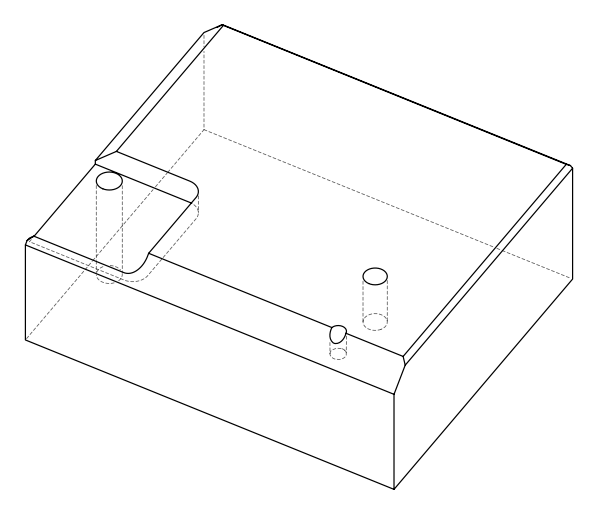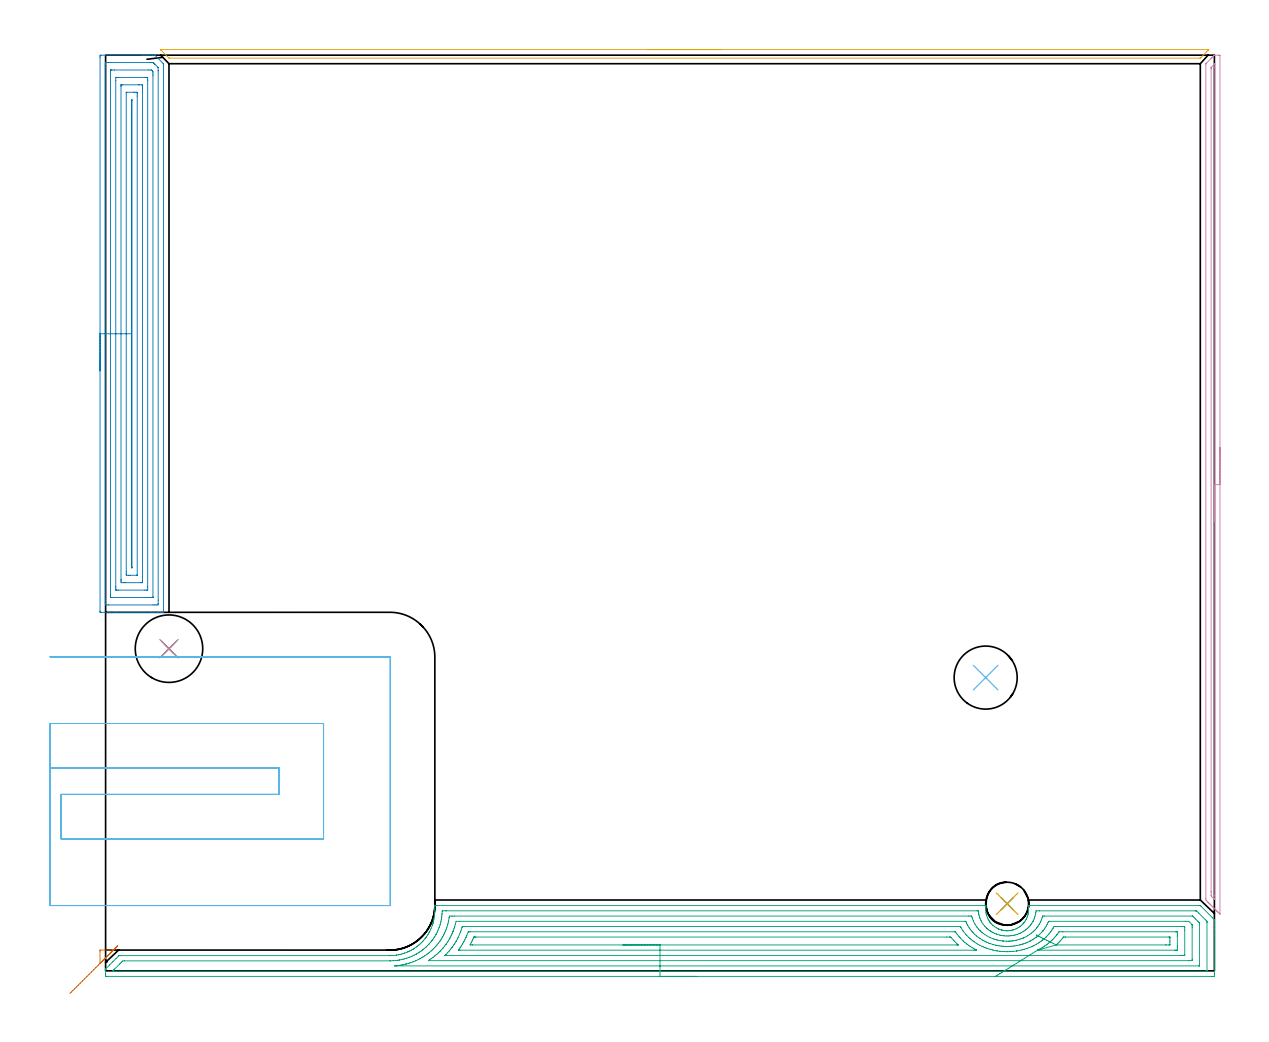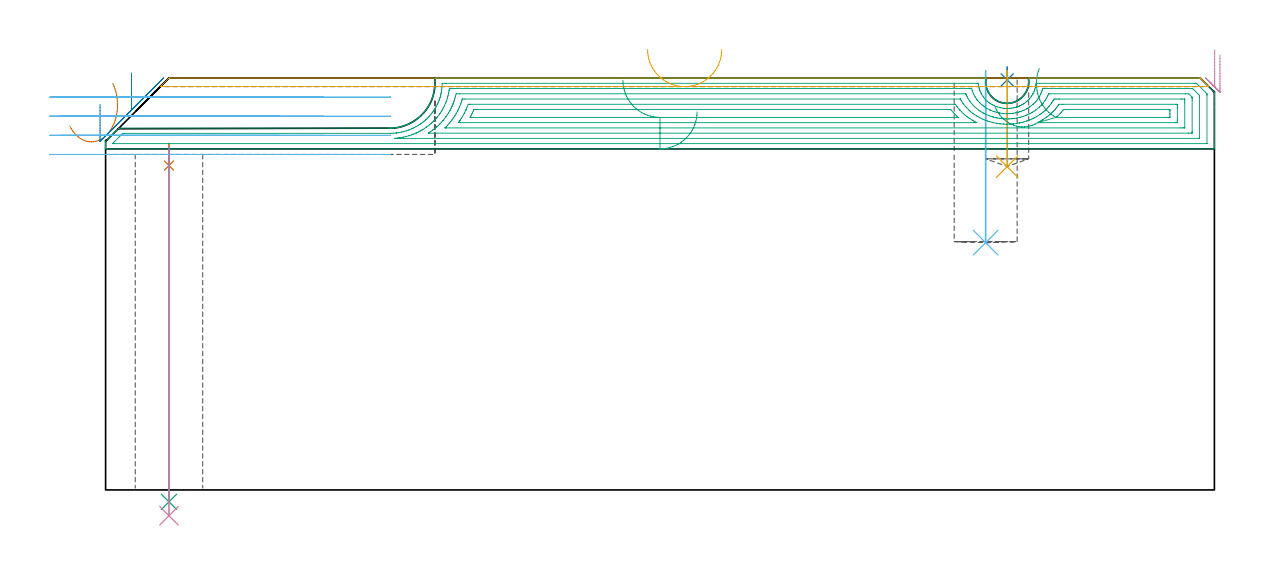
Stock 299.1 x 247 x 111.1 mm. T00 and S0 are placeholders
(PLAN: 12 operations, 6 tool changes, 35.3 min)
(1 SPOT_DRILL | STEP1HOLE | NXT0321_9005460120000 | 0.05 min | 2509 mm3)
(2 SPOT_DRILL_1 | STEP1POCKET | NXT0321_9005460120000 | 0.03 min | 1 mm3)
(3 DRILL_THROUGH_HOLE_INTO_CENTER | STEP1HOLE | NXT0301_065 | 0.39 min | 6129 mm3)
(4 DRILL_TO_ENLARGE_THROUGH_HOLE | STEP1HOLE | UGT0301_251 | 0.4 min | 20238 mm3)
(5 DRILL_BLIND_HOLE_INTO_CENTER | STEP1POCKET | NXT0301_087 | 0.11 min | 2371 mm3)
(6 INDEXABLE_INSERT_DRILL_BLIND_HOLE_FROM_SOLID | STEP1POCKET_1 | NXT0302_005 | 0.19 min | 10022 mm3)
(7 AREA_MILL | FG_CHAMFER_SURFACE | UGT0205_001 | 0.19 min | 1771 mm3)
(8 AREA_MILL_1 | FG_CHAMFER_SURFACE_1 | UGT0205_001 | 8.59 min | 22958 mm3)
(9 AREA_MILL_2 | FG_CHAMFER_SURFACE_2 | UGT0205_001 | 13.71 min | 51852 mm3)
(10 AREA_MILL_3 | FG_CHAMFER_SURFACE_3 | UGT0205_001 | 3.82 min | 1655 mm3)
(11 AREA_MILL_4 | FG_CHAMFER_SURFACE_4 | UGT0205_001 | 2.4 min | 738 mm3)
(12 MILL_SLOT | SLOT_PARTIAL_RECTANGULAR | UGT0201_106 | Follow Part, ap 6, ae 75% | 5.42 min | 152020 mm3)
(TOOL NXT0321_9005460120000 | NC Spot Drill, 142deg, 12mm, Carbide, Uncoated | D12 PA142 FL30 Z2)
(TOOL NXT0301_065 | Carbide Drill 9.4mm [860.1-0940-075A1-MM 2214] | D9.4 PA140 FL98 Z2)
(TOOL UGT0301_251 | Twist Drill 18.2 mm | D18.2 PA118 FL135 Z2)
(TOOL NXT0301_087 | Carbide Drill 11.6mm [860.1-1160-058A1-MM 2214] | D11.6 PA140 FL72 Z2)
(TOOL NXT0302_005 | Index. Insert Drill 17mm [880-D1700L20-05] | D17 PA176 FL85 Z2)
(TOOL UGT0205_001 | Chamfer Mill 20 x 3 x 45 deg. | D20 FL50 Z2)
(TOOL UGT0201_106 | End Mill 24 mm | D24 FL25 Z2)
(OP 1 SPOT_DRILL)
G17 G21 G94 G90
T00 M6
G54
G17 G0 G90 X17.1 Y86.9 S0 M3
G43 Z121.1 H0
G94 G81 G98 Z87.5 F250. R93.5
G80
M5
M2
(OP 2 SPOT_DRILL_1)
G17 G21 G94 G90
T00 M6
G54
G17 G0 G90 X243.2 Y18.1 S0 M3
G43 Z121.1 H0
G94 G81 G98 Z110.601 F250. R114.1
G80
M5
M2
(OP 3 DRILL_THROUGH_HOLE_INTO_CENTER)
G17 G21 G94 G90
T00 M6
G54
G17 G0 G90 X17.1 Y86.9 S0 M3
G43 Z121.1 H1
G94 G73 G98 Z-3.211 F250. Q9.371 R92.5
G80
M5
M2
(OP 4 DRILL_TO_ENLARGE_THROUGH_HOLE)
G17 G21 G94 G90
T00 M6
G54
G17 G0 G90 X17.1 Y86.9 S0 M3
G43 Z121.1 H0
G94 G73 G98 Z-6.968 F250. Q16.245 R92.5
G80
M5
M2
(OP 5 DRILL_BLIND_HOLE_INTO_CENTER)
G17 G21 G94 G90
T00 M6
G54
G17 G0 G90 X243.2 Y18.1 S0 M3
G43 Z121.1 H1
G94 G81 G98 Z87.2 F250. R113.1
G80
M5
M2
(OP 6 INDEXABLE_INSERT_DRILL_BLIND_HOLE_FROM_SOLID)
G17 G21 G94 G90
T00 M6
G54
G17 G0 G90 X237.4 Y79.1 S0 M3
G43 Z121.1 H1
G94 G81 G98 Z66.7 F250. R113.1
G80
M5
M2
(OP 7 AREA_MILL)
G17 G21 G94 G90
T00 M6
G54
G17 G0 G90 X1.933 Y5.428 S1061 M3
G43 Z121.1 H0
Z109.652
G94 G1 X2.266 Y5.76 Z108.918 F250.
X2.553 Y6.046 Z108.145
X2.791 Y6.283 Z107.34
X2.978 Y6.47 Z106.508
X3.113 Y6.604 Z105.657
X3.195 Y6.686 Z104.793
X3.224 Y6.715 Z103.921
X3.199 Y6.69 Z103.049
X3.12 Y6.611 Z102.184
X2.987 Y6.479 Z101.332
X2.803 Y6.295 Z100.499
X2.568 Y6.061 Z99.693
X2.284 Y5.778 Z98.918
X1.954 Y5.448 Z98.181
X1.579 Y5.075 Z97.487
X1.163 Y4.66 Z96.842
X0.709 Y4.207 Z96.251
X0.219 Y3.719 Z95.719
X-1.024 Y2.475 Z94.475
X-1.091 Y2.408 Z94.406
X-1.425 Y2.074 Z94.073
X-1.467 Y2.034 Z94.031
X-1.494 Y2.018 Z94.004
X-1.499 Y2.034 Z94.
X-1.5 Y5.33
X-1.495 Y5.566 Z94.005
X-1.492 Y5.599 Z94.007
X1.917 Z97.416
X1.947 Y5.59 Z97.446
X1.951 Y5.582 Z97.451
X1.95 Y5.566 Z97.45
X1.945 Y5.528 Z97.445
X1.932 Y5.432 Z97.43
X0.742 Y4.242 Z96.241
X0.219 Y3.719 Z95.719
X-0.301 Y3.2 Z95.248
X-0.848 Y2.655 Z94.843
X-1.418 Y2.086 Z94.507
X-2.007 Y1.499 Z94.243
X-2.61 Y0.898 Z94.052
X-3.222 Y0.288 Z93.936
X-3.839 Y-0.328 Z93.895
X-4.456 Y-0.943 Z93.931
X-5.069 Y-1.554 Z94.043
X-5.672 Y-2.156 Z94.229
X-6.262 Y-2.744 Z94.489
X-6.833 Y-3.313 Z94.821
X-7.382 Y-3.861 Z95.222
X-7.904 Y-4.381 Z95.689
X-8.395 Y-4.871 Z96.218
X-8.852 Y-5.326 Z96.806
X-9.27 Y-5.743 Z97.448
X-9.647 Y-6.119 Z98.138
G0 Z121.1
M5
M2
(OP 8 AREA_MILL_1)
G17 G21 G94 G90
T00 M6
G54
G17 G0 G90 X-1.5 Y161.85 S1061 M3
G43 Z121.1 H0
Z104.
G94 G1 Y161.888 Z103.128 F250.
Y162.002 Z102.263
Y162.191 Z101.412
Y162.453 Z100.58
Y162.787 Z99.774
Y163.19 Z99.
Y163.658 Z98.264
Y164.19 Z97.572
Y164.779 Z96.929
Y165.422 Z96.34
Y166.114 Z95.808
Y166.85 Z95.34
Y167.624 Z94.937
Y168.43 Z94.603
Y169.262 Z94.341
Y170.113 Z94.152
Y170.978 Z94.038
Y171.85 Z94.
Y246.391
X-1.497 Y246.732 Z94.002
X-1.492 Y246.99 Z94.006
X-1.23 Y247. Z94.267
X9.716 Z105.211
X10.281 Z105.778
X10.605 Z106.101
X11.169 Z106.666
X11.493 Z106.989
X12.141 Z107.64
X12.623 Z108.122
X13.271 Y246.993 Z108.77
X13.299 Y246.99 Z108.798
X13.464 Y246.837 Z108.962
X15.512 Y244.788 Z111.012
X15.596 Y244.694 Z111.09
X15.6 Y244.606 Z111.1
Y96.863
X15.597 Y96.71 Z111.088
X15.562 Y96.706 Z111.054
X15.198 Y96.7 Z110.697
X14.807 Z110.306
X14.159 Z109.654
X12.947 Z108.444
X12.382 Z107.876
X2.937 Z98.434
X-1.176 Z94.321
X-1.231 Y96.701 Z94.266
X-1.492 Y96.71 Z94.006
X-1.499 Y96.97 Z93.999
Y96.998
X-1.5 Y171.85 Z94.
X-0.086 Z95.414
Y243.713
X-0.085 Y244.606 Z95.415
X-0.084 Y244.63 Z95.416
X-0.059 Y244.99 Z95.441
X0.439 Y244.998 Z95.939
X0.829 Y244.999 Z96.329
X1.326 Y245. Z96.826
X11.99 Y244.999 Z107.49
X12.382 Y244.995 Z107.882
X12.774 Y244.99 Z108.274
X12.864 Y244.974 Z108.364
X12.918 Y244.925 Z108.418
X13.027 Y244.82 Z108.527
X13.245 Y244.606 Z108.745
X13.271 Y244.58 Z108.771
X14.132 Y243.713 Z109.632
X14.159 Y243.679 Z109.659
X14.185 Y242.82 Z109.685
Y242.794
X14.186 Y99.987 Z109.686
X14.185 Y99.094 Z109.685
X14.184 Y99.07 Z109.684
X14.159 Y98.71 Z109.659
X13.661 Y98.702 Z109.161
X13.271 Y98.701 Z108.771
X12.774 Y98.7 Z108.274
X0.829 Y98.701 Z96.329
X0.331 Y98.703 Z95.831
X-0.059 Y98.71 Z95.441
X-0.084 Y99.094 Z95.416
X-0.085 Y99.12 Z95.415
X-0.086 Y99.987 Z95.414
Y171.85
X1.328 Z96.828
X1.329 Y242.82 Z96.829
X1.33 Y242.918 Z96.83
X1.333 Y242.966 Z96.833
X1.334 Y242.983 Z96.834
X1.361 Y242.99 Z96.861
X1.541 Y242.998 Z97.041
X1.718 Y242.999 Z97.218
X2.428 Y243. Z97.928
X11.493 Z106.993
X12.207 Y242.996 Z107.707
X12.382 Y242.99 Z107.882
X12.569 Y242.82 Z108.069
X12.765 Y242.619 Z108.265
X12.767 Y242.433 Z108.267
X12.77 Y241.927 Z108.27
X12.771 Y241.536 Z108.271
Y100.88
X12.77 Y100.782 Z108.27
X12.767 Y100.734 Z108.267
X12.766 Y100.717 Z108.266
X12.739 Y100.71 Z108.239
X12.559 Y100.702 Z108.059
X12.382 Y100.701 Z107.882
X11.672 Y100.7 Z107.172
X1.718 Y100.701 Z97.218
X1.539 Y100.703 Z97.039
X1.42 Y100.707 Z96.92
X1.335 Y100.712 Z96.835
X1.333 Y100.75 Z96.833
X1.331 Y100.88 Z96.831
X1.329 Y101.271 Z96.829
X1.328 Y171.85 Z96.828
X2.743 Z98.243
Y240.142
X2.749 Y240.892 Z98.249
X2.755 Y240.99 Z98.255
X2.855 Y240.995 Z98.355
X3.068 Y240.998 Z98.568
X3.495 Y241. Z98.995
X10.639 Z106.139
X11.044 Y240.998 Z106.544
X11.247 Y240.995 Z106.747
X11.342 Y240.99 Z106.842
X11.35 Y240.925 Z106.85
X11.357 Y240.279 Z106.857
Y240.142
Y103.558
X11.351 Y102.809 Z106.851
X11.345 Y102.71 Z106.845
X11.245 Y102.705 Z106.745
X11.032 Y102.702 Z106.532
X10.605 Y102.7 Z106.105
X3.461 Z98.961
X3.056 Y102.702 Z98.556
X2.853 Y102.705 Z98.353
X2.758 Y102.71 Z98.258
X2.75 Y102.775 Z98.25
X2.743 Y103.421 Z98.243
Y103.558
Y171.85
X4.157 Z99.657
Y238.585
X4.159 Y238.813 Z99.659
X4.164 Y238.963 Z99.664
X4.169 Y238.991 Z99.669
X4.185 Y238.995 Z99.685
X4.224 Y238.998 Z99.724
X4.384 Y239. Z99.884
X4.632 Z100.132
X8.827 Z104.327
X9.076 Z104.576
X9.716 Y238.994 Z105.216
X9.923 Y238.99 Z105.423
X9.937 Y238.585 Z105.437
X9.941 Y238.357 Z105.441
X9.943 Y238.129 Z105.443
Y105.115
X9.941 Y104.887 Z105.441
X9.936 Y104.737 Z105.436
X9.931 Y104.709 Z105.431
X9.916 Y104.705 Z105.416
X9.876 Y104.702 Z105.376
X9.716 Y104.7 Z105.216
X9.468 Z104.968
X5.273 Z100.773
X5.024 Z100.524
X4.384 Y104.706 Z99.884
X4.177 Y104.71 Z99.677
X4.163 Y105.115 Z99.663
X4.159 Y105.343 Z99.659
X4.157 Y105.571 Z99.657
Y171.85
X5.571 Z101.071
X5.572 Y236.868 Z101.072
X5.573 Y236.942 Z101.073
X5.575 Y236.977 Z101.075
X5.577 Y236.988 Z101.077
X5.593 Y236.99 Z101.093
X5.737 Y236.998 Z101.237
X7.512 Y237. Z103.012
X7.939 Y236.999 Z103.439
X8.404 Y236.997 Z103.904
X8.507 Y236.99 Z104.007
X8.522 Y236.982 Z104.022
X8.524 Y236.949 Z104.024
X8.527 Y236.873 Z104.027
X8.528 Y236.571 Z104.028
X8.529 Y235.978 Z104.029
X8.528 Y106.832 Z104.028
X8.527 Y106.758 Z104.027
X8.525 Y106.723 Z104.025
X8.523 Y106.712 Z104.023
X8.507 Y106.71 Z104.007
X8.363 Y106.702 Z103.863
X6.588 Y106.7 Z102.088
X6.161 Y106.701 Z101.661
X5.696 Y106.703 Z101.196
X5.593 Y106.71 Z101.093
X5.578 Y106.718 Z101.078
X5.575 Y106.751 Z101.075
X5.573 Y106.827 Z101.073
X5.572 Y107.129 Z101.072
X5.571 Y107.722 Z101.071
Y171.85
X6.985 Z102.485
X6.986 Y234.786 Z102.486
X6.987 Y234.849 Z102.487
X6.992 Y234.914 Z102.492
X7.002 Y234.99 Z102.502
X7.05 Z102.55
X7.108 Y234.973 Z102.608
X7.112 Y234.851 Z102.612
X7.114 Y234.786 Z102.614
Y108.914
X7.113 Y108.851 Z102.613
X7.108 Y108.786 Z102.608
X7.098 Y108.71 Z102.598
X7.05 Z102.55
X6.992 Y108.727 Z102.492
X6.987 Y108.849 Z102.487
X6.986 Y108.914 Z102.486
X6.985 Y171.85 Z102.485
Y172.722 Z102.523
Y173.586 Z102.637
Y174.438 Z102.826
Y175.27 Z103.088
Y176.076 Z103.422
Y176.85 Z103.825
Y177.586 Z104.294
Y178.278 Z104.825
Y178.921 Z105.414
Y179.51 Z106.057
Y180.041 Z106.75
Y180.51 Z107.485
Y180.913 Z108.259
Y181.247 Z109.065
Y181.509 Z109.897
Y181.698 Z110.749
Y181.812 Z111.614
Y181.85 Z112.485
G0 Z121.1
M5
M2
(OP 9 AREA_MILL_2)
G17 G21 G94 G90
T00 M6
G54
G17 G0 G90 X159.55 Y-1.5 S1061 M3
G43 Z121.1 H0
Z102.
G94 G1 X159.512 Z101.128 F250.
X159.398 Z100.263
X159.209 Z99.412
X158.947 Z98.58
X158.613 Z97.774
X158.21 Z97.
X157.741 Z96.264
X157.21 Z95.572
X156.621 Z94.929
X155.978 Z94.34
X155.286 Z93.808
X154.55 Z93.34
X153.776 Z92.937
X152.97 Z92.603
X152.138 Z92.341
X151.286 Z92.152
X150.421 Z92.038
X149.55 Z92.
X0.494 Y-1.499 Z92.001
X0.185 Y-1.496 Z92.004
X0.002 Y-1.491 Z92.005
X0. Y-1.253 Z92.243
Y-0.883 Z92.612
Y-0.142 Z93.358
Y0.457 Z93.957
Y0.495 Z93.995
X0.001 Y0.502 Z94.001
X1.08 Y1.58 Z95.079
X1.974 Y2.475 Z95.974
X2.869 Y3.369 Z96.868
X3.533 Y4.033 Z97.532
X3.594 Y4.099 Z97.585
X4.21 Y4.1 Z97.6
X76.31 Y4.103 Z97.601
X76.742 Y4.106 Z97.598
X76.97 Y4.113 Z97.6
X77.067 Y4.114 Z97.604
X77.149 Y4.116 Z97.606
X77.167 Y4.118 Z97.607
X77.517 Y4.137 Z97.634
X77.596 Y4.142 Z97.639
X78.349 Y4.217 Z97.714
X78.445 Y4.232 Z97.727
X78.489 Y4.238 Z97.734
X78.937 Y4.316 Z97.813
X79.326 Y4.396 Z97.895
X79.383 Y4.407 Z97.907
X79.831 Y4.52 Z98.017
X80.277 Y4.649 Z98.145
X80.636 Y4.767 Z98.266
X80.725 Y4.797 Z98.296
X81.171 Y4.963 Z98.46
X81.518 Y5.106 Z98.603
X81.576 Y5.134 Z98.629
X81.88 Y5.275 Z98.774
X82.065 Y5.362 Z98.861
X82.514 Y5.598 Z99.094
X82.959 Y5.848 Z99.348
X83.05 Y5.905 Z99.405
X83.192 Y5.993 Z99.493
X83.852 Y6.449 Z99.948
X83.994 Y6.561 Z100.057
X84.11 Y6.649 Z100.148
X84.331 Y6.82 Z100.319
X84.411 Y6.883 Z100.382
X84.556 Y7.007 Z100.507
X84.746 Y7.17 Z100.67
X85.004 Y7.418 Z100.917
X85.373 Y7.772 Z101.271
X85.64 Y8.051 Z101.551
X86.153 Y8.662 Z102.159
X86.37 Y8.943 Z102.439
X86.495 Y9.104 Z102.603
X86.534 Y9.155 Z102.654
X86.802 Y9.55 Z103.05
X86.942 Y9.775 Z103.274
X87.078 Y9.992 Z103.491
X87.137 Y10.094 Z103.594
X87.245 Y10.283 Z103.779
X87.336 Y10.44 Z103.938
X87.389 Y10.538 Z104.036
X87.428 Y10.609 Z104.107
X87.763 Y11.329 Z104.827
X88.113 Y12.218 Z105.716
X88.213 Y12.516 Z106.012
X88.284 Y12.724 Z106.223
X88.322 Y12.838 Z106.336
X88.391 Y13.108 Z106.605
X88.456 Y13.41 Z106.903
X88.585 Y13.997 Z107.493
X88.717 Y14.885 Z108.384
X88.731 Y15.079 Z108.579
X88.782 Y15.774 Z109.273
X88.798 Y16.663 Z110.162
X88.8 Y17.429 Z110.928
X88.801 Y17.456 Z110.955
X88.81 Y17.594 Z111.092
X89.178 Y17.6 Z111.1
X237.201
X237.475 Y17.596 Z111.09
X237.469 Y17.498 Z110.993
X237.448 Y17.259 Z110.755
X237.433 Y17.11 Z110.607
X237.426 Y16.983 Z110.48
X237.411 Y16.664 Z110.162
X237.413 Y16.558 Z110.056
X237.423 Y16.219 Z109.716
X237.468 Y15.775 Z109.272
X237.523 Y15.449 Z108.946
X237.594 Y15.124 Z108.623
X237.666 Y14.885 Z108.384
X237.831 Y14.437 Z107.936
X238.028 Y13.996 Z107.494
X238.106 Y13.856 Z107.352
X238.218 Y13.653 Z107.153
X238.245 Y13.605 Z107.105
X238.37 Y13.41 Z106.905
X238.482 Y13.232 Z106.731
X238.487 Y13.223 Z106.723
X238.543 Y13.15 Z106.65
X238.575 Y13.107 Z106.606
X238.7 Y12.963 Z106.459
X238.841 Y12.798 Z106.296
X238.961 Y12.658 Z106.157
X239.381 Y12.238 Z105.738
X239.405 Y12.217 Z105.717
X239.831 Y11.894 Z105.391
X240.275 Y11.603 Z105.1
X240.79 Y11.329 Z104.828
X240.857 Y11.299 Z104.799
X240.977 Y11.247 Z104.746
X241.169 Y11.173 Z104.672
X241.614 Y11.034 Z104.53
X241.673 Y11.02 Z104.514
X241.854 Y10.975 Z104.473
X241.941 Y10.953 Z104.451
X242.029 Y10.933 Z104.429
X242.063 Y10.925 Z104.42
X242.12 Y10.917 Z104.409
X242.509 Y10.852 Z104.347
X242.753 Y10.834 Z104.327
X242.812 Y10.829 Z104.322
X242.957 Y10.818 Z104.308
X243.015 Y10.82 Z104.306
X243.143 Y10.817 Z104.307
X243.162 Z104.306
X243.253 Y10.82 Z104.301
X243.404 Y10.815 Z104.309
X243.435 Y10.817 Z104.312
X243.851 Y10.847 Z104.343
X243.909 Y10.856 Z104.351
X244.058 Y10.879 Z104.377
X244.299 Y10.918 Z104.413
X244.356 Y10.931 Z104.426
X244.457 Y10.953 Z104.452
X244.744 Y11.02 Z104.519
X244.803 Y11.039 Z104.537
X245.182 Y11.16 Z104.659
X245.612 Y11.329 Z104.827
X245.638 Y11.342 Z104.839
X246.093 Y11.584 Z105.084
X246.532 Y11.863 Z105.363
X246.687 Y11.984 Z105.484
X246.986 Y12.219 Z105.716
X247.426 Y12.632 Z106.131
X247.487 Y12.701 Z106.2
X247.631 Y12.864 Z106.364
X247.706 Y12.958 Z106.458
X247.823 Y13.107 Z106.606
X248.082 Y13.489 Z106.986
X248.32 Y13.881 Z107.379
X248.378 Y13.996 Z107.495
X248.569 Y14.439 Z107.934
X248.702 Y14.809 Z108.302
X248.73 Y14.887 Z108.382
X248.828 Y15.254 Z108.754
X248.848 Y15.327 Z108.827
X248.93 Y15.774 Z109.273
X248.977 Y16.218 Z109.717
X248.989 Y16.663 Z110.162
X248.967 Y17.109 Z110.607
X248.933 Y17.429 Z110.928
X248.93 Y17.468 Z110.967
X248.925 Y17.594 Z111.092
X249.275 Y17.6 Z111.1
X294.89
X295.295 Z111.085
X295.441 Y17.46 Z110.958
X298.599 Y14.303 Z107.799
X299.064 Y13.835 Z107.335
X299.099 Y13.79 Z107.288
X299.1 Y13.41 Z106.908
Y13.301 Z106.799
Y12.516 Z106.011
Y11.253 Z104.75
Y9.837 Z103.332
Y-0.251 Z93.246
X299.097 Y-0.883 Z92.615
X299.093 Y-1.492 Z92.006
X299.079 Y-1.494 Z92.004
X298.467 Y-1.5 Z92.
X149.55
Y-0.086 Z93.414
X2.421
X2.013 Y-0.079 Z93.421
X2.01 Y-0.049 Z93.451
Y0.01 Z93.51
X2.021 Y0.059 Z93.559
X2.057 Y0.1 Z93.6
X2.115 Y0.163 Z93.663
X2.191 Y0.241 Z93.741
X2.421 Y0.472 Z93.972
X3.747 Y1.797 Z95.297
X3.979 Y2.028 Z95.528
X4.21 Y2.258 Z95.758
X4.431 Y2.47 Z95.97
X4.665 Y2.679 Z96.179
X5.109 Y2.686 Z96.186
X76.657 Y2.687 Z96.187
X76.9 Y2.69 Z96.19
X77.551 Y2.724 Z96.224
X78.347 Y2.789 Z96.289
X78.445 Y2.798 Z96.298
X78.503 Y2.805 Z96.305
X78.89 Y2.858 Z96.358
X79.228 Y2.913 Z96.413
X79.34 Y2.933 Z96.433
X79.88 Y3.044 Z96.544
X80.234 Y3.127 Z96.627
X80.598 Y3.22 Z96.72
X81.129 Y3.375 Z96.875
X81.287 Y3.425 Z96.925
X81.756 Y3.584 Z97.084
X81.981 Y3.666 Z97.166
X82.023 Y3.683 Z97.183
X82.584 Y3.916 Z97.416
X82.917 Y4.07 Z97.57
X83.193 Y4.202 Z97.702
X83.734 Y4.477 Z97.977
X83.795 Y4.51 Z98.01
X83.812 Y4.519 Z98.019
X84.346 Y4.837 Z98.337
X84.706 Y5.069 Z98.569
X84.886 Y5.19 Z98.69
X85.144 Y5.37 Z98.87
X85.407 Y5.563 Z99.063
X85.601 Y5.71 Z99.21
X85.909 Y5.956 Z99.456
X86.272 Y6.263 Z99.763
X86.39 Y6.368 Z99.868
X86.495 Y6.466 Z99.966
X86.844 Y6.808 Z100.308
X87.193 Y7.157 Z100.657
X87.289 Y7.257 Z100.757
X87.389 Y7.368 Z100.868
X87.7 Y7.74 Z101.24
X87.953 Y8.05 Z101.55
X88.099 Y8.234 Z101.734
X88.284 Y8.476 Z101.976
X88.474 Y8.753 Z102.253
X88.599 Y8.943 Z102.443
X88.822 Y9.299 Z102.799
X89.148 Y9.837 Z103.337
X89.159 Y9.855 Z103.355
X89.178 Y9.889 Z103.389
X89.453 Y10.455 Z103.955
X89.58 Y10.73 Z104.23
X89.729 Y11.073 Z104.573
X89.954 Y11.623 Z105.123
X89.988 Y11.708 Z105.208
X90.073 Y11.932 Z105.432
X90.217 Y12.372 Z105.872
X90.259 Y12.516 Z106.016
X90.402 Y13.081 Z106.581
X90.475 Y13.41 Z106.91
X90.56 Y13.817 Z107.317
X90.635 Y14.303 Z107.803
X90.676 Y14.594 Z108.094
X90.735 Y15.196 Z108.696
X90.753 Y15.409 Z108.909
X90.794 Y16.09 Z109.59
X90.799 Y16.172 Z109.672
X90.877 Y16.179 Z109.679
X90.967 Y16.181 Z109.681
X91.765 Y16.186 Z109.686
X91.861
X235.061 Y16.185 Z109.685
X235.254 Y16.184 Z109.684
X235.381 Y16.18 Z109.68
X235.416 Y16.178 Z109.678
X235.418 Y16.173 Z109.673
X235.423 Y16.155 Z109.655
X235.432 Y16.09 Z109.59
X235.499 Y15.557 Z109.057
X235.564 Y15.196 Z108.696
X235.637 Y14.867 Z108.367
X235.789 Y14.374 Z107.874
X235.814 Y14.303 Z107.803
X235.859 Y14.181 Z107.681
X236.099 Y13.642 Z107.142
X236.215 Y13.41 Z106.91
X236.346 Y13.174 Z106.674
X236.754 Y12.517 Z106.017
X237.169 Y12.033 Z105.533
X237.552 Y11.623 Z105.123
X237.648 Y11.524 Z105.024
X237.758 Y11.423 Z104.923
X237.912 Y11.287 Z104.787
X238.263 Y11.009 Z104.509
X238.543 Y10.813 Z104.313
X238.668 Y10.73 Z104.23
X238.931 Y10.564 Z104.064
X239.148 Y10.441 Z103.941
X239.437 Y10.287 Z103.787
X239.745 Y10.131 Z103.631
X240.249 Y9.919 Z103.419
X240.331 Y9.889 Z103.389
X240.354 Y9.881 Z103.381
X240.5 Y9.837 Z103.337
X241.226 Y9.638 Z103.138
X241.488 Y9.575 Z103.075
X242.12 Y9.47 Z102.97
X242.525 Y9.432 Z102.932
X243.015 Y9.406 Z102.906
X243.446 Y9.405 Z102.905
X243.909 Y9.435 Z102.935
X244.276 Y9.47 Z102.97
X244.803 Y9.554 Z103.054
X245.035 Y9.605 Z103.105
X245.332 Y9.675 Z103.175
X245.698 Y9.775 Z103.275
X245.746 Y9.789 Z103.289
X245.893 Y9.837 Z103.337
X246.404 Y10.024 Z103.524
X246.483 Y10.055 Z103.555
X246.592 Y10.101 Z103.601
X246.753 Y10.175 Z103.675
X247.117 Y10.36 Z103.86
X247.487 Y10.574 Z104.074
X247.583 Y10.633 Z104.133
X247.73 Y10.73 Z104.23
X248.111 Y10.999 Z104.499
X248.381 Y11.21 Z104.71
X248.606 Y11.399 Z104.899
X248.847 Y11.623 Z105.123
X249.063 Y11.831 Z105.331
X249.275 Y12.066 Z105.566
X249.477 Y12.315 Z105.815
X249.63 Y12.516 Z106.016
X249.846 Y12.834 Z106.334
X250.17 Y13.345 Z106.845
X250.193 Y13.387 Z106.887
X250.204 Y13.41 Z106.91
X250.465 Y14.008 Z107.508
X250.574 Y14.303 Z107.803
X250.698 Y14.669 Z108.169
X250.831 Y15.196 Z108.696
X250.869 Y15.391 Z108.891
X250.919 Y15.711 Z109.211
X250.983 Y16.171 Z109.671
X251.064 Y16.179 Z109.679
X251.863 Y16.185 Z109.685
X251.959
X293.9
X293.995 Y16.184 Z109.684
X294.091 Y16.181 Z109.681
X294.264 Y16.174 Z109.674
X294.353 Y16.09 Z109.59
X294.89 Y15.56 Z109.06
X296.679 Y13.771 Z107.271
X297.032 Y13.41 Z106.91
X297.083 Y13.356 Z106.856
X297.09 Y13.304 Z106.804
X297.095 Y13.199 Z106.699
X297.099 Y12.99 Z106.49
Y0.01 Z93.51
X297.097 Y-0.042 Z93.458
X297.094 Y-0.068 Z93.432
X297.092 Y-0.075 Z93.425
X297.063 Y-0.079 Z93.421
X296.871 Y-0.084 Z93.416
X296.775 Y-0.085 Z93.415
X149.55 Y-0.086 Z93.414
Y1.328 Z94.828
X78.488
X78.019 Y1.329 Z94.829
X78.018 Y1.33 Z94.83
X78.021 Y1.331 Z94.831
X78.445 Y1.373 Z94.873
X78.832 Y1.411 Z94.911
X78.93 Y1.423 Z94.923
X79.34 Y1.48 Z94.98
X79.612 Y1.525 Z95.025
X79.922 Y1.58 Z95.08
X80.234 Y1.64 Z95.14
X80.364 Y1.668 Z95.168
X80.939 Y1.797 Z95.297
X81.09 Y1.835 Z95.335
X81.129 Y1.846 Z95.346
X81.784 Y2.036 Z95.536
X82.023 Y2.11 Z95.61
X82.456 Y2.258 Z95.758
X82.917 Y2.423 Z95.923
X83.111 Y2.497 Z95.997
X83.594 Y2.69 Z96.19
X83.745 Y2.757 Z96.257
X83.812 Y2.788 Z96.288
X84.348 Y3.048 Z96.548
X84.706 Y3.231 Z96.731
X84.936 Y3.354 Z96.854
X85.35 Y3.584 Z97.084
X85.508 Y3.676 Z97.176
X85.601 Y3.732 Z97.232
X86.052 Y4.026 Z97.526
X86.495 Y4.323 Z97.823
X86.585 Y4.387 Z97.887
X86.708 Y4.477 Z97.977
X87.093 Y4.773 Z98.273
X87.389 Y5.005 Z98.505
X87.819 Y5.37 Z98.87
X88.062 Y5.592 Z99.092
X88.284 Y5.8 Z99.3
X88.517 Y6.03 Z99.53
X88.748 Y6.263 Z99.763
X88.958 Y6.484 Z99.984
X89.178 Y6.729 Z100.229
X89.374 Y6.961 Z100.461
X89.534 Y7.157 Z100.657
X89.772 Y7.456 Z100.956
X90.073 Y7.842 Z101.342
X90.159 Y7.964 Z101.464
X90.216 Y8.05 Z101.55
X90.511 Y8.505 Z102.005
X90.785 Y8.943 Z102.443
X90.854 Y9.056 Z102.556
X90.967 Y9.25 Z102.75
X91.168 Y9.636 Z103.136
X91.267 Y9.837 Z103.337
X91.457 Y10.24 Z103.74
X91.674 Y10.73 Z104.23
X91.73 Y10.861 Z104.361
X91.861 Y11.191 Z104.691
X91.979 Y11.505 Z105.005
X92.02 Y11.623 Z105.123
X92.201 Y12.177 Z105.677
X92.291 Y12.516 Z106.016
X92.384 Y12.888 Z106.388
X92.499 Y13.41 Z106.91
X92.542 Y13.623 Z107.123
X92.655 Y14.303 Z107.803
X92.67 Y14.388 Z107.888
X92.756 Y14.764 Z108.264
X93.184 Y14.768 Z108.268
X93.65 Y14.771 Z108.271
X94.076
X232.708
X233.176 Y14.769 Z108.269
X233.609 Y14.764 Z108.264
X233.616 Y14.761 Z108.261
X233.628 Y14.745 Z108.245
X233.768 Y14.303 Z107.803
X233.845 Y14.069 Z107.569
X234.071 Y13.475 Z106.975
X234.099 Y13.41 Z106.91
X234.12 Y13.361 Z106.861
X234.402 Y12.805 Z106.305
X234.571 Y12.516 Z106.016
X234.965 Y11.896 Z105.396
X235.084 Y11.742 Z105.242
X235.182 Y11.623 Z105.123
X235.497 Y11.257 Z104.757
X235.859 Y10.869 Z104.369
X236.002 Y10.73 Z104.23
X236.393 Y10.367 Z103.867
X236.754 Y10.09 Z103.59
X237.104 Y9.837 Z103.337
X237.648 Y9.479 Z102.979
X238.443 Y9.043 Z102.543
X238.543 Y8.994 Z102.494
X238.652 Y8.943 Z102.443
X239.437 Y8.631 Z102.131
X239.891 Y8.49 Z101.99
X240.331 Y8.368 Z101.868
X240.671 Y8.278 Z101.778
X241.089 Y8.187 Z101.687
X241.226 Y8.163 Z101.663
X241.975 Y8.05 Z101.55
X242.12 Y8.037 Z101.537
X242.135 Y8.035 Z101.535
X243.015 Y7.989 Z101.489
X243.077 Y7.987 Z101.487
X243.494 Y7.992 Z101.492
X243.909 Y8.009 Z101.509
X243.948 Y8.011 Z101.511
X244.418 Y8.05 Z101.55
X244.76 Y8.093 Z101.593
X244.803 Y8.1 Z101.6
X245.517 Y8.23 Z101.73
X245.698 Y8.271 Z101.771
X246.234 Y8.407 Z101.907
X246.592 Y8.514 Z102.014
X246.913 Y8.623 Z102.123
X247.487 Y8.833 Z102.333
X247.565 Y8.865 Z102.365
X247.742 Y8.943 Z102.443
X248.381 Y9.271 Z102.771
X248.742 Y9.476 Z102.976
X249.275 Y9.816 Z103.316
X249.305 Y9.837 Z103.337
X249.797 Y10.209 Z103.709
X250.17 Y10.515 Z104.015
X250.283 Y10.616 Z104.116
X250.403 Y10.73 Z104.23
X250.737 Y11.057 Z104.557
X251.064 Y11.423 Z104.923
X251.155 Y11.533 Z105.033
X251.223 Y11.623 Z105.123
X251.532 Y12.05 Z105.55
X251.834 Y12.516 Z106.016
X251.959 Y12.715 Z106.215
X252.191 Y13.178 Z106.678
X252.295 Y13.41 Z106.91
X252.457 Y13.805 Z107.305
X252.631 Y14.303 Z107.803
X252.685 Y14.47 Z107.97
X252.774 Y14.765 Z108.265
X252.795 Y14.767 Z108.267
X252.853 Y14.769 Z108.269
X253.279 Y14.771 Z108.271
X293.101
X293.168 Y14.769 Z108.269
X293.208 Y14.766 Z108.266
X293.226 Y14.763 Z108.263
X293.244 Y14.747 Z108.247
X293.397 Y14.6 Z108.1
X293.698 Y14.303 Z107.803
X293.995 Y14.006 Z107.506
X294.591 Y13.41 Z106.91
X294.89 Y13.111 Z106.611
X295.036 Y12.961 Z106.461
X295.071 Y12.923 Z106.423
X295.085 Y12.904 Z106.404
X295.09 Y12.866 Z106.366
X295.095 Y12.726 Z106.226
X295.099 Y12.516 Z106.016
Y1.797 Z95.297
X295.098 Y1.589 Z95.089
X295.09 Y1.378 Z94.878
X295.086 Y1.335 Z94.835
X295.065 Y1.333 Z94.833
X295.007 Y1.33 Z94.83
X294.89 Y1.329 Z94.829
X149.55 Y1.328 Z94.828
Y2.743 Z96.243
X87.336
X87.104 Y2.748 Z96.248
X87.066 Y2.75 Z96.25
X87.073 Y2.756 Z96.256
X87.094 Y2.772 Z96.272
X87.389 Y2.968 Z96.468
X87.753 Y3.221 Z96.721
X88.27 Y3.584 Z97.084
X88.284 Y3.594 Z97.094
X88.778 Y3.983 Z97.483
X89.178 Y4.306 Z97.806
X89.27 Y4.385 Z97.885
X89.374 Y4.477 Z97.977
X89.735 Y4.814 Z98.314
X90.073 Y5.133 Z98.633
X90.192 Y5.251 Z98.751
X90.308 Y5.37 Z98.87
X90.629 Y5.707 Z99.207
X90.967 Y6.086 Z99.586
X91.048 Y6.182 Z99.682
X91.115 Y6.263 Z99.763
X91.446 Y6.678 Z100.178
X91.825 Y7.157 Z100.657
X91.841 Y7.177 Z100.677
X91.861 Y7.205 Z100.705
X92.198 Y7.714 Z101.214
X92.415 Y8.05 Z101.55
X92.546 Y8.26 Z101.76
X92.756 Y8.607 Z102.107
X92.875 Y8.824 Z102.324
X92.938 Y8.943 Z102.443
X93.175 Y9.417 Z102.917
X93.376 Y9.837 Z103.337
X93.462 Y10.025 Z103.525
X93.65 Y10.463 Z103.963
X93.726 Y10.654 Z104.154
X93.754 Y10.73 Z104.23
X93.965 Y11.308 Z104.808
X94.071 Y11.623 Z105.123
X94.184 Y11.983 Z105.483
X94.326 Y12.516 Z106.016
X94.544 Y13.35 Z106.85
X94.602 Y13.352 Z106.852
X95.439 Y13.357 Z106.857
X95.491
X231.861
X231.966 Y13.355 Z106.855
X232.017 Y13.353 Z106.853
X232.024 Y13.352 Z106.852
X232.049 Y13.308 Z106.808
X232.126 Y13.141 Z106.641
X232.282 Y12.795 Z106.295
X232.42 Y12.516 Z106.016
X232.562 Y12.236 Z105.736
X232.941 Y11.623 Z105.123
X233.033 Y11.48 Z104.98
X233.176 Y11.265 Z104.765
X233.613 Y10.73 Z104.23
X233.825 Y10.48 Z103.98
X234.071 Y10.218 Z103.718
X234.45 Y9.837 Z103.337
X234.965 Y9.375 Z102.875
X235.542 Y8.943 Z102.443
X235.859 Y8.724 Z102.224
X236.477 Y8.326 Z101.826
X236.754 Y8.175 Z101.675
X236.99 Y8.05 Z101.55
X237.425 Y7.827 Z101.327
X237.648 Y7.724 Z101.224
X238.204 Y7.495 Z100.995
X238.543 Y7.366 Z100.866
X239.206 Y7.157 Z100.657
X239.437 Y7.091 Z100.591
X239.528 Y7.065 Z100.565
X239.996 Y6.947 Z100.447
X240.331 Y6.873 Z100.373
X240.686 Y6.803 Z100.303
X241.226 Y6.722 Z100.222
X241.73 Y6.653 Z100.153
X242.12 Y6.624 Z100.124
X242.686 Y6.591 Z100.091
X243.015 Y6.577 Z100.077
X243.593 Y6.579 Z100.079
X243.909 Y6.596 Z100.096
X244.433 Y6.634 Z100.134
X244.803 Y6.669 Z100.169
X245.237 Y6.724 Z100.224
X245.698 Y6.804 Z100.304
X245.997 Y6.858 Z100.358
X246.592 Y6.994 Z100.494
X246.723 Y7.026 Z100.526
X247.209 Y7.157 Z100.657
X247.421 Y7.222 Z100.722
X247.487 Y7.244 Z100.744
X248.079 Y7.459 Z100.959
X248.381 Y7.572 Z101.072
X248.721 Y7.71 Z101.21
X249.275 Y7.976 Z101.476
X249.325 Y8.001 Z101.501
X249.419 Y8.05 Z101.55
X249.9 Y8.32 Z101.82
X250.17 Y8.483 Z101.983
X250.448 Y8.665 Z102.165
X250.859 Y8.943 Z102.443
X250.978 Y9.029 Z102.529
X251.064 Y9.095 Z102.595
X251.916 Y9.794 Z103.294
X251.959 Y9.834 Z103.334
X252.408 Y10.281 Z103.781
X252.81 Y10.73 Z104.23
X252.83 Y10.753 Z104.253
X252.853 Y10.781 Z104.281
X253.211 Y11.266 Z104.766
X253.454 Y11.623 Z105.123
X253.747 Y12.083 Z105.583
X253.979 Y12.516 Z106.016
X254.194 Y12.964 Z106.464
X254.304 Y13.197 Z106.697
X254.355 Y13.303 Z106.803
X254.385 Y13.351 Z106.851
X254.695 Y13.357 Z106.857
X291.312
X291.366 Y13.356 Z106.856
X292.207 Y13.338 Z106.838
X293.026 Y12.516 Z106.016
X293.081 Y12.459 Z105.959
X293.09 Y12.404 Z105.904
X293.094 Y12.293 Z105.793
X293.098 Y12.07 Z105.57
X293.1 Y11.624 Z105.124
X293.099 Y3.137 Z96.637
X293.097 Y2.914 Z96.414
X293.093 Y2.803 Z96.303
X293.09 Y2.753 Z96.253
X293.042 Y2.749 Z96.249
X292.207 Y2.743 Z96.243
X292.154
X149.55
Y4.157 Z97.657
X91.861
X91.615 Y4.159 Z97.659
X91.572 Y4.161 Z97.661
X91.562 Y4.162 Z97.662
X91.573 Y4.177 Z97.677
X91.633 Y4.241 Z97.741
X91.688 Y4.297 Z97.797
X91.865 Y4.473 Z97.973
X92.301 Y4.931 Z98.431
X92.692 Y5.37 Z98.87
X92.722 Y5.404 Z98.904
X92.756 Y5.445 Z98.945
X93.121 Y5.899 Z99.399
X93.411 Y6.263 Z99.763
X93.515 Y6.398 Z99.898
X93.65 Y6.578 Z100.078
X93.884 Y6.923 Z100.423
X94.038 Y7.157 Z100.657
X94.235 Y7.466 Z100.966
X94.544 Y7.965 Z101.465
X94.576 Y8.018 Z101.518
X94.594 Y8.05 Z101.55
X94.886 Y8.602 Z102.102
X95.06 Y8.943 Z102.443
X95.184 Y9.198 Z102.698
X95.439 Y9.754 Z103.254
X95.463 Y9.812 Z103.312
X95.473 Y9.837 Z103.337
X95.716 Y10.453 Z103.953
X95.82 Y10.73 Z104.23
X95.954 Y11.109 Z104.609
X96.123 Y11.623 Z105.123
X96.174 Y11.782 Z105.282
X96.207 Y11.885 Z105.385
X96.223 Y11.933 Z105.433
X96.255 Y11.936 Z105.436
X96.333 Y11.938 Z105.438
X96.908 Y11.942 Z105.442
X230.493 Y11.943 Z105.443
X230.539 Y11.942 Z105.442
X230.566 Y11.939 Z105.439
X230.575 Y11.937 Z105.437
X230.587 Y11.921 Z105.421
X230.665 Y11.792 Z105.292
X230.765 Y11.623 Z105.123
X231.183 Y10.934 Z104.434
X231.318 Y10.73 Z104.23
X231.387 Y10.628 Z104.128
X232.039 Y9.837 Z103.337
X232.282 Y9.569 Z103.069
X232.899 Y8.943 Z102.443
X233.176 Y8.694 Z102.194
X233.524 Y8.395 Z101.895
X233.973 Y8.05 Z101.55
X234.071 Y7.978 Z101.478
X234.317 Y7.804 Z101.304
X234.965 Y7.392 Z100.892
X235.357 Y7.157 Z100.657
X235.859 Y6.888 Z100.388
X236.416 Y6.601 Z100.101
X236.754 Y6.456 Z99.956
X237.222 Y6.263 Z99.763
X237.648 Y6.101 Z99.601
X237.892 Y6.02 Z99.52
X238.543 Y5.827 Z99.327
X239.147 Y5.66 Z99.16
X239.437 Y5.589 Z99.089
X240.291 Y5.411 Z98.911
X240.331 Y5.404 Z98.904
X240.551 Y5.37 Z98.87
X241.226 Y5.278 Z98.778
X241.33 Y5.266 Z98.766
X242.12 Y5.204 Z98.704
X242.298 Y5.192 Z98.692
X243.015 Y5.163 Z98.663
X243.221 Y5.164 Z98.664
X243.909 Y5.178 Z98.678
X244.092 Y5.188 Z98.688
X244.803 Y5.24 Z98.74
X244.923 Y5.251 Z98.751
X245.698 Y5.342 Z98.842
X245.722 Y5.346 Z98.846
X245.866 Y5.37 Z98.87
X246.48 Y5.483 Z98.983
X246.592 Y5.506 Z99.006
X247.207 Y5.65 Z99.15
X247.487 Y5.721 Z99.221
X247.912 Y5.839 Z99.339
X248.381 Y5.984 Z99.484
X248.589 Y6.055 Z99.555
X249.181 Y6.263 Z99.763
X249.249 Y6.289 Z99.789
X249.275 Y6.3 Z99.8
X249.877 Y6.556 Z100.056
X250.17 Y6.698 Z100.198
X250.476 Y6.851 Z100.351
X251.058 Y7.157 Z100.657
X251.062 Y7.159 Z100.659
X251.614 Y7.501 Z101.001
X251.959 Y7.727 Z101.227
X252.149 Y7.86 Z101.36
X252.413 Y8.05 Z101.55
X252.661 Y8.242 Z101.742
X252.853 Y8.395 Z101.895
X253.152 Y8.645 Z102.145
X253.502 Y8.943 Z102.443
X253.631 Y9.06 Z102.56
X253.747 Y9.171 Z102.671
X254.08 Y9.504 Z103.004
X254.377 Y9.837 Z103.337
X254.499 Y9.979 Z103.479
X254.642 Y10.151 Z103.651
X254.889 Y10.483 Z103.983
X255.066 Y10.73 Z104.23
X255.257 Y11.009 Z104.509
X255.536 Y11.435 Z104.935
X255.607 Y11.552 Z105.052
X255.648 Y11.623 Z105.123
X255.821 Y11.924 Z105.424
X256.117 Y11.936 Z105.436
X256.431 Y11.939 Z105.439
X257.005 Y11.943 Z105.443
X257.325
X290.098
X290.418 Y11.942 Z105.442
X290.996 Y11.938 Z105.438
X291.065 Y11.936 Z105.436
X291.09 Y11.922 Z105.422
X291.096 Y11.839 Z105.339
X291.098 Y11.623 Z105.123
X291.1 Y10.942 Z104.442
X291.099 Y4.307 Z97.807
X291.097 Y4.221 Z97.721
X291.093 Y4.179 Z97.679
X291.091 Y4.164 Z97.664
X291.058 Y4.163 Z97.663
X290.736 Y4.159 Z97.659
X290.418 Y4.157 Z97.657
X289.844
X149.55
Y5.571 Z99.071
X95.611 Y5.572 Z99.072
X95.439 Y5.573 Z99.073
X95.231 Y5.578 Z99.078
X95.178 Y5.582 Z99.082
X95.197 Y5.611 Z99.111
X95.342 Y5.81 Z99.31
X95.439 Y5.942 Z99.442
X95.569 Y6.133 Z99.633
X95.656 Y6.263 Z99.763
X95.922 Y6.674 Z100.174
X96.23 Y7.157 Z100.657
X96.269 Y7.221 Z100.721
X96.333 Y7.327 Z100.827
X96.592 Y7.792 Z101.292
X96.73 Y8.05 Z101.55
X96.898 Y8.38 Z101.88
X97.173 Y8.943 Z102.443
X97.19 Y8.98 Z102.48
X97.228 Y9.063 Z102.563
X97.457 Y9.608 Z103.108
X97.808 Y10.477 Z103.977
X97.827 Y10.522 Z104.022
X97.863 Y10.524 Z104.024
X97.949 Y10.527 Z104.027
X98.122 Y10.528 Z104.028
X98.323 Y10.529 Z104.029
X228.906
X229.079 Y10.527 Z104.027
X229.165 Y10.525 Z104.025
X229.206 Y10.522 Z104.022
X229.253 Y10.507 Z104.007
X229.599 Y9.996 Z103.496
X229.723 Y9.837 Z103.337
X230.246 Y9.19 Z102.69
X230.463 Y8.943 Z102.443
X230.493 Y8.911 Z102.411
X231.342 Y8.05 Z101.55
X231.387 Y8.006 Z101.506
X231.779 Y7.659 Z101.159
X232.282 Y7.26 Z100.76
X232.419 Y7.157 Z100.657
X232.862 Y6.841 Z100.341
X233.176 Y6.632 Z100.132
X233.754 Y6.263 Z99.763
X234.071 Y6.074 Z99.574
X234.5 Y5.835 Z99.335
X234.923 Y5.612 Z99.112
X234.965 Y5.588 Z99.088
X234.975 Y5.578 Z99.078
X234.965 Y5.577 Z99.077
X234.762 Y5.573 Z99.073
X234.564 Y5.572 Z99.072
X234.071 Y5.571 Z99.071
X149.55
Y6.985 Z100.485
X99.016 Y6.986 Z100.486
X98.845 Y6.987 Z100.487
X98.502 Y6.992 Z100.492
X98.313 Y6.998 Z100.498
X98.343 Y7.059 Z100.559
X98.393 Y7.157 Z100.657
X98.607 Y7.565 Z101.065
X98.857 Y8.05 Z101.55
X98.91 Y8.157 Z101.657
X99.016 Y8.381 Z101.881
X99.19 Y8.77 Z102.27
X99.268 Y8.943 Z102.443
X99.335 Y9.087 Z102.587
X99.343 Y9.1 Z102.6
X99.364 Y9.108 Z102.608
X99.454 Y9.111 Z102.611
X99.568 Y9.113 Z102.613
X99.739 Y9.114 Z102.614
X99.911 Y9.115 Z102.615
X226.915
X227.64 Y9.113 Z102.613
X227.81 Y9.111 Z102.611
X227.976 Y9.108 Z102.608
X228.126 Y8.943 Z102.443
X228.704 Y8.274 Z101.774
X228.913 Y8.05 Z101.55
X229.599 Y7.345 Z100.845
X229.791 Y7.157 Z100.657
X229.86 Y7.092 Z100.592
X229.921 Y7.035 Z100.535
X229.963 Y6.993 Z100.493
X229.965 Y6.989 Z100.489
X229.964 Y6.988 Z100.488
X229.942 Y6.987 Z100.487
X229.77 Y6.985 Z100.485
X229.599
X149.55
X148.678 Z100.523
X147.813 Z100.637
X146.962 Z100.826
X146.13 Z101.088
X145.324 Z101.422
X144.55 Z101.825
X143.814 Z102.294
X143.122 Z102.825
X142.479 Z103.414
X141.889 Z104.057
X141.358 Z104.75
X140.89 Z105.485
X140.487 Z106.259
X140.153 Z107.065
X139.891 Z107.897
X139.702 Z108.749
X139.588 Z109.614
X139.55 Z110.485
G0 Z121.1
X239.953 Y-1.559
Z103.25
G1 X240.328 Y-1.326 Z102.498
X240.756 Y-1.06 Z101.786
X241.236 Y-0.761 Z101.121
X241.763 Y-0.434 Z100.508
X242.333 Y-0.079 Z99.951
X242.942 Y0.3 Z99.455
X243.586 Y0.701 Z99.024
X244.259 Y1.12 Z98.66
X244.957 Y1.554 Z98.366
X245.673 Y2. Z98.146
X246.403 Y2.454 Z97.999
X247.142 Y2.913 Z97.928
X247.882 Y3.374 Z97.934
X248.62 Y3.833 Z98.015
X249.349 Y4.286 Z98.172
X250.063 Y4.731 Z98.403
X250.757 Y5.163 Z98.706
X251.427 Y5.579 Z99.079
X251.443 Y5.589 Z99.089
X251.492 Y5.617 Z99.117
X251.83 Y5.796 Z99.296
X251.959 Y5.866 Z99.366
X252.213 Y6.009 Z99.509
X252.656 Y6.263 Z99.763
X252.779 Y6.338 Z99.838
X252.853 Y6.384 Z99.884
X253.317 Y6.693 Z100.193
X253.747 Y6.988 Z100.488
X253.845 Y7.059 Z100.559
X253.973 Y7.157 Z100.657
X254.343 Y7.455 Z100.955
X254.642 Y7.698 Z101.198
X254.832 Y7.86 Z101.36
X255.052 Y8.05 Z101.55
X255.302 Y8.284 Z101.784
X255.536 Y8.508 Z102.008
X255.752 Y8.728 Z102.228
X255.944 Y8.943 Z102.443
X256.169 Y9.204 Z102.704
X256.431 Y9.517 Z103.017
X256.569 Y9.698 Z103.198
X256.671 Y9.837 Z103.337
X256.944 Y10.217 Z103.717
X257.159 Y10.519 Z104.019
X257.325 Y10.522 Z104.022
X258.017 Y10.528 Z104.028
X258.219 Y10.529 Z104.029
X288.629 Y10.528 Z104.028
X288.832 Y10.527 Z104.027
X289.009 Y10.524 Z104.024
X289.089 Y10.522 Z104.022
X289.092 Y10.475 Z103.975
X289.098 Y10.261 Z103.761
X289.1 Y9.837 Z103.337
Y9.366 Z102.866
Y6.686 Z100.186
Y6.263 Z99.763
X289.098 Y5.795 Z99.295
X289.093 Y5.636 Z99.136
X289.09 Y5.584 Z99.084
X289.06 Y5.578 Z99.078
X288.975 Y5.576 Z99.076
X288.629 Y5.572 Z99.072
X288.428 Y5.571 Z99.071
X251.757 Y5.572 Z99.072
X251.552 Y5.574 Z99.074
X251.427 Y5.579 Z99.079
X256.428 Y6.99 Z100.49
Y6.994 Z100.494
X256.431 Y7. Z100.5
X256.514 Y7.074 Z100.574
X256.606 Y7.157 Z100.657
X256.974 Y7.507 Z101.007
X257.325 Y7.85 Z101.35
X257.51 Y8.05 Z101.55
X257.841 Y8.428 Z101.928
X258.219 Y8.88 Z102.38
X258.344 Y9.039 Z102.539
X258.379 Y9.079 Z102.579
X258.395 Y9.096 Z102.596
X258.43 Y9.108 Z102.608
X258.771 Y9.112 Z102.612
X258.943 Y9.114 Z102.614
X286.84
X287.012 Y9.113 Z102.613
X287.06 Y9.11 Z102.61
X287.084 Y9.108 Z102.608
X287.09 Y9.097 Z102.597
X287.095 Y9.03 Z102.53
X287.098 Y8.943 Z102.443
X287.1 Y8.684 Z102.184
Y8.05 Z101.55
Y7.791 Z101.291
X287.096 Y7.157 Z100.657
X287.092 Y7.027 Z100.527
X287.09 Y6.999 Z100.499
X287.066 Y6.992 Z100.492
X287.008 Y6.989 Z100.489
X286.84 Y6.987 Z100.487
X286.117 Y6.985 Z100.485
X285.946
X256.551 Y6.986 Z100.486
X256.431 Y6.989 Z100.489
X256.428 Y6.99 Z100.49
X255.727 Y7.336 Z100.878
X255.059 Y7.666 Z101.332
X254.429 Y7.976 Z101.849
X253.842 Y8.266 Z102.426
X253.303 Y8.533 Z103.057
X252.814 Y8.774 Z103.739
X252.381 Y8.987 Z104.465
X252.006 Y9.172 Z105.231
X251.693 Y9.327 Z106.03
X251.443 Y9.45 Z106.857
X251.258 Y9.541 Z107.705
X251.141 Y9.599 Z108.567
X251.092 Y9.624 Z109.438
X251.11 Y9.614 Z110.31
X251.197 Y9.572 Z111.177
X251.352 Y9.495 Z112.032
X251.572 Y9.387 Z112.869
X251.857 Y9.246 Z113.682
G0 Z121.1
M5
M2
(OP 10 AREA_MILL_3)
G17 G21 G94 G90
T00 M6
G54
G17 G0 G90 X300.6 Y141.15 S1061 M3
G43 Z121.1 H0
Z117.3
G94 G1 Y141.112 Z116.428 F250.
Y140.998 Z115.564
Y140.809 Z114.712
Y140.547 Z113.88
Y140.213 Z113.074
Y139.81 Z112.3
Y139.342 Z111.564
Y138.81 Z110.872
Y138.221 Z110.229
Y137.578 Z109.64
Y136.886 Z109.108
Y136.15 Z108.64
Y135.376 Z108.237
Y134.57 Z107.903
Y133.738 Z107.641
Y132.886 Z107.452
Y132.022 Z107.338
Y131.15 Z107.3
Y15.538
X300.594 Y15.322 Z107.304
X300.593 Y15.318
X300.577 Y15.322 Z107.32
X300.186 Y15.714 Z107.714
X300.034 Y15.864 Z107.863
X299.982 Y15.917 Z107.916
X299.791 Y16.109 Z108.108
X299.738 Y16.161 Z108.159
X299.685 Y16.215 Z108.214
X299.495 Y16.404 Z108.404
X299.441 Y16.457 Z108.455
X299.387 Y16.513 Z108.512
X299.2 Y16.7 Z108.699
X299.145 Y16.754 Z108.752
X299.089 Y16.81 Z108.81
X298.905 Y16.995 Z108.994
X298.848 Y17.05 Z109.048
X298.791 Y17.108 Z109.108
X298.609 Y17.29 Z109.29
X298.552 Y17.347 Z109.345
X298.494 Y17.406 Z109.405
X298.314 Y17.586 Z109.585
X298.255 Y17.643 Z109.641
X298.196 Y17.704 Z109.703
X298.019 Y17.881 Z109.88
X297.959 Y17.94 Z109.938
X297.898 Y18.001 Z110.001
X297.723 Y18.176 Z110.176
X297.662 Y18.236 Z110.234
X297.6 Y18.299 Z110.299
X297.428 Y18.471 Z110.471
X297.366 Y18.533 Z110.531
X297.302 Y18.597 Z110.596
X297.159 Y18.74 Z110.74
X296.908 Y18.992 Z110.989
X296.806 Y19.097 Z111.091
X296.8 Y19.49 Z111.1
Y244.597
X296.804 Y244.695 Z111.089
X296.835 Y244.737 Z111.06
X296.949 Y244.85 Z110.95
X298.184 Y246.085 Z109.714
X298.255 Y246.157 Z109.641
X298.461 Y246.361 Z109.439
X298.943 Y246.844 Z108.956
X299.081 Y246.978 Z108.817
X299.107 Y246.996 Z108.79
X299.145 Y246.998 Z108.754
X299.177 Y247. Z108.722
X300.246 Z107.654
X300.592 Y246.99 Z107.305
X300.6 Y246.911 Z107.3
Y131.15
X299.186 Z108.714
Y20.342
X299.182 Y19.49 Z108.718
X299.18 Y19.455 Z108.72
X299.145 Y19.217 Z108.755
X298.866 Y19.49 Z109.034
X298.255 Y20.107 Z109.645
X298.221 Y20.383 Z109.679
X298.218 Y20.421 Z109.682
X298.214 Y21.277 Z109.686
Y21.318
X298.215 Y243.277 Z109.685
X298.216 Y243.49 Z109.684
X298.219 Y243.596 Z109.681
X298.221 Y243.646 Z109.679
X298.253 Y243.703 Z109.647
X298.254 Y243.704 Z109.646
X299.145 Y244.595 Z108.755
X299.146 Y244.596 Z108.754
X299.167 Y244.606 Z108.733
X299.18 Y244.607 Z108.72
X299.182 Y244.596 Z108.718
X299.185 Y244.576 Z108.715
Y244.556
X299.186 Y243.703 Z108.714
Y131.15
Y130.278 Z108.752
Y129.414 Z108.866
Y128.562 Z109.055
Y127.73 Z109.317
Y126.924 Z109.651
Y126.15 Z110.054
Y125.414 Z110.523
Y124.722 Z111.054
Y124.079 Z111.643
Y123.49 Z112.286
Y122.958 Z112.978
Y122.49 Z113.714
Y122.087 Z114.488
Y121.753 Z115.294
Y121.491 Z116.126
Y121.302 Z116.978
Y121.188 Z117.843
Y121.15 Z118.714
G0 Z121.1
M5
M2
(OP 11 AREA_MILL_4)
G17 G21 G94 G90
T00 M6
G54
G17 G0 G90 X146.2 Y248.5 S1061 M3
G43 Z121.1 H0
Z118.8
G94 G1 X146.238 Z117.928 F250.
X146.352 Z117.064
X146.541 Z116.212
X146.803 Z115.38
X147.137 Z114.574
X147.54 Z113.8
X148.009 Z113.064
X148.54 Z112.372
X149.129 Z111.729
X149.772 Z111.14
X150.464 Z110.608
X151.2 Z110.14
X151.974 Z109.737
X152.78 Z109.403
X153.612 Z109.141
X154.464 Z108.952
X155.329 Z108.838
X156.2 Z108.8
X297.422 Y248.499 Z108.799
X297.494
X297.541 Y248.497 Z108.797
X297.564 Y248.494 Z108.799
X297.582 Y248.49 Z108.801
X297.528 Y248.425 Z108.868
X297.458 Y248.356 Z108.941
X297.422 Y248.321 Z108.976
X296.976 Y247.874 Z109.423
X295.49 Y246.39 Z110.909
X295.34 Y246.241 Z111.054
X295.295 Y246.204 Z111.089
X295.188 Y246.2 Z111.1
X17.212
X17.105 Y246.204 Z111.089
X17.06 Y246.241 Z111.054
X16.909 Y246.39 Z110.909
X14.942 Y248.356 Z108.941
X14.872 Y248.425 Z108.868
X14.818 Y248.49 Z108.801
X14.837 Y248.494 Z108.799
X14.859 Y248.497 Z108.797
X14.906 Y248.499 Z108.799
X14.978
X156.2 Y248.5 Z108.8
X157.072 Z108.838
X157.937 Z108.952
X158.788 Z109.141
X159.62 Z109.403
X160.426 Z109.737
X161.2 Z110.14
X161.936 Z110.608
X162.628 Z111.14
X163.271 Z111.729
X163.861 Z112.372
X164.392 Z113.064
X164.86 Z113.8
X165.263 Z114.574
X165.597 Z115.38
X165.859 Z116.212
X166.048 Z117.063
X166.162 Z117.928
X166.2 Z118.8
G0 Z121.1
M5
M2
(OP 12 MILL_SLOT)
G17 G21 G94 G90
T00 M6
G54
G17 G0 G90 X-15. Y54.7 S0 M3
G43 Z121.1 H0
Z105.95
G94 G1 X-12. F250.
X46.8 F500.
Y47.6
X-12.
Y35.6
X58.8
Y66.7
X-12.
X-15. F250.
Y17.6
X-12.
X76.7 F500.
X76.755 Y17.605
X76.795 Y17.645
X76.8 Y17.7
Y84.6
X76.795 Y84.655
X76.755 Y84.695
X76.7 Y84.7
X-12.
X-15. F250.
G0 Y54.7 Z100.8
G1 X-12.
X46.8 F500.
Y47.6
X-12.
Y35.6
X58.8
Y66.7
X-12.
X-15. F250.
Y17.6
X-12.
X76.7 F500.
X76.755 Y17.605
X76.795 Y17.645
X76.8 Y17.7
Y84.6
X76.795 Y84.655
X76.755 Y84.695
X76.7 Y84.7
X-12.
X-15. F250.
G0 Y54.7 Z95.65
G1 X-12.
X46.8 F500.
Y47.6
X-12.
Y35.6
X58.8
Y66.7
X-12.
X-15. F250.
Y17.6
X-12.
X76.7 F500.
X76.755 Y17.605
X76.795 Y17.645
X76.8 Y17.7
Y84.6
X76.795 Y84.655
X76.755 Y84.695
X76.7 Y84.7
X-12.
X-15. F250.
G0 Y54.7 Z90.5
G1 X-12.
X46.8 F500.
Y47.6
X-12.
Y35.6
X58.8
Y66.7
X-12.
X-15. F250.
Y17.6
X-12.
X76.7 F500.
X76.755 Y17.605
X76.795 Y17.645
X76.8 Y17.7
Y84.6
X76.795 Y84.655
X76.755 Y84.695
X76.7 Y84.7
X-12.
X-15. F250.
G0 Z121.1
M5
M2
